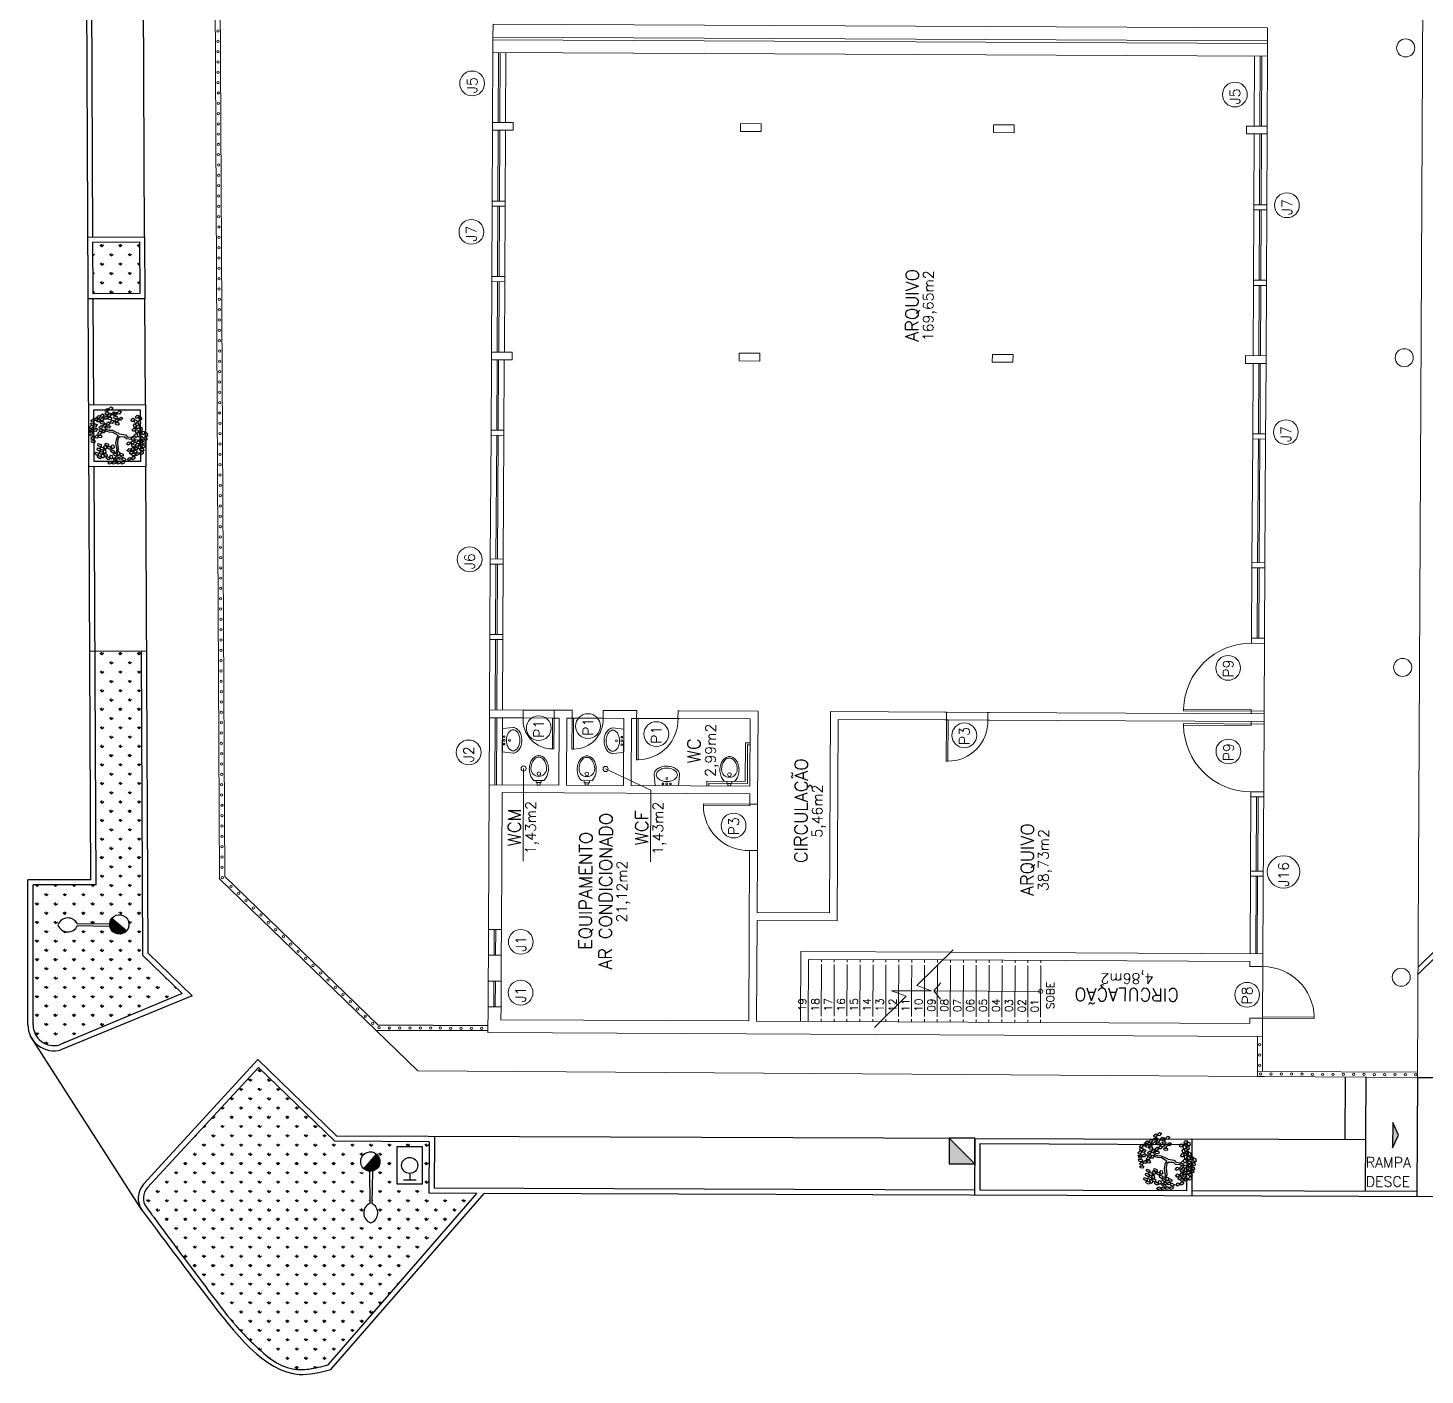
# Model space of a CAD drawing. Extents: x -1057 to 3416, y -340 to 4111.
# Drawn here: x -313.45 to -286.4, y 216.32 to 242.41 of the extents above; entities that cross this region are included whole.
import ezdxf
from ezdxf.enums import TextEntityAlignment as Align

# ---------------------------------------------------------------- set-up
doc = ezdxf.new("R2010")
doc.units = 0
doc.header["$LTSCALE"] = 50
for name, pattern in [('CONTINU', [0]), ('DASHDOT', [1, 0.5, -0.25, 0, -0.25]), ('DGN Style 1', [0.003115, 5.18318e-06, -0.00311]), ('HIDDEN', [9.525, 6.35, -3.175])]:
    doc.linetypes.add(name, pattern=pattern)
doc.layers.add('0.1', color=8, linetype='Continuous', lineweight=13)
doc.layers.add('Margem A3', color=8, linetype='DGN Style 1', lineweight=0)
for name, color, linetype in [('GRAMA', 90, 'Continuous'), ('luminaria', 10, 'Continuous'), ('OK', 96, 'Continuous'), ('Poste de cimento', 7, 'Continuous'), ('Texto 2', 1, 'Continuous')]:
    doc.layers.add(name, color=color, linetype=linetype)
doc.styles.add('80X50', font='romans.shx')
doc.styles.get("Standard").update_dxf_attribs({"font": 'romans.shx'})
pattern_1 = [(90, (-713.25473, -154.80134), (-0.17960512, 0.17960512), [0.047625, -0.31158524]), (45, (-713.25473, -154.80134), (-0.17960512, 0.17960512), [0.047625, -0.206375]), (135, (-713.25473, -154.80134), (-0.17960512, -0.17960512), [0.047625, -0.206375])]

# ---------------------------------------------------------------- blocks, each defined once
blk = doc.blocks.new('P80')
for points in [[(0, 0.86), (0, 0.83), (0.15, 0.83), (0.15, 0.86)], [(0, 0), (0, 0.03), (0.15, 0.03), (0.15, 0)]]:
    blk.add_lwpolyline(points)
blk.add_lwpolyline([(-0.8, 0.06), (0, 0.06), (0, 0.03), (-0.8, 0.03)], close=True)
at = {"color": 8}
blk.add_arc((-0.025, 0.056), 0.775, 88.1408, 179.6698, dxfattribs=at)
blk = doc.blocks.new('P60')
at = {"color": 252}
blk.add_lwpolyline([(-0.6, 0.06), (0, 0.06), (0, 0.03), (-0.6, 0.03)], close=True, dxfattribs=at)
at = {"color": 8}
blk.add_arc((-0.029, 0.06), 0.571, 87.1025, 180, dxfattribs=at)
blk = doc.blocks.new('Vaso')
for points in [[(0.03, -0.05), (0.03, 0), (-0.03, 0), (-0.03, -0.05)], [(0.05, -0.09), (0.05, -0.05), (-0.05, -0.05), (-0.05, -0.09)]]:
    blk.add_lwpolyline(points)
for points in [[(0.183, -0.31, -0.071776), (0.168, -0.413, -0.083144), (0.129, -0.494, -0.106699), (0.065, -0.552, -0.132564), (-0.002, -0.57, -0.132564), (-0.069, -0.552, -0.106699), (-0.133, -0.494, -0.083144), (-0.172, -0.413, -0.071776), (-0.187, -0.31, -0.071776), (-0.172, -0.207, -0.083144), (-0.133, -0.126, -0.060171), (-0.1, -0.09), (0.096, -0.09, -0.060171), (0.129, -0.126, -0.083144), (0.168, -0.207, -0.071776)], [(-0.088, -0.497, 0.2474), (0, -0.541, 0.2474), (0.088, -0.497, 0.197858), (0.152, -0.318, 0.418329), (0, -0.168, 0.418329), (-0.152, -0.318, 0.197858)]]:
    blk.add_lwpolyline(points, format="xyb", close=True)
blk.add_circle((-0.002, -0.22), 0.0352)
blk = doc.blocks.new('Cuba-emp')
blk.add_lwpolyline([(0.21, 0.248), (0, 0.227), (0, -0.227), (0.21, -0.248, 0.137816), (0.271, -0.231, 0.107041), (0.329, -0.176, 0.080751), (0.364, -0.099, 0.068643), (0.378, -0.001, 0.068643), (0.364, 0.098, 0.080751), (0.329, 0.174, 0.107041), (0.271, 0.23, 0.115752), (0.21, 0.248)], format="xyb")
blk.add_lwpolyline([(0.21, 0.205, -0.131827), (0.25, 0.194, -0.106633), (0.297, 0.151, -0.083482), (0.328, 0.087, -0.072232), (0.341, 0, -0.072232), (0.328, -0.087, -0.083482), (0.297, -0.151, -0.106633), (0.25, -0.194, -0.131827), (0.21, -0.205, -0.131827), (0.17, -0.194, -0.106633), (0.123, -0.151, -0.083482), (0.092, -0.087, -0.072232), (0.079, 0, -0.072232), (0.092, 0.087, -0.083482), (0.123, 0.151, -0.106633), (0.17, 0.194, -0.131827)], format="xyb", close=True)
for centre, radius in [((0.037, -0.002), 0.0193), ((0.037, -0.002), 0.0193), ((0.036, 0.071), 0.0155), ((0.14, -0.001), 0.0198), ((0.036, -0.076), 0.0155)]:
    blk.add_circle(centre, radius)
blk = doc.blocks.new('ÁREA')
for p in [(0.00005, 0.00376), (0, 0)]:
    blk.add_attdef('COMPARTIMENTO', text='', height=0.0025).set_placement(p, align=Align.CENTER)
at = {"color": 1}
for p in [(-0.00005, -0.00376), (-0.0001, -0.00752)]:
    blk.add_attdef('ÁREA', text='', height=0.002, dxfattribs=at).set_placement(p, align=Align.CENTER)
blk = doc.blocks.new('SET1')
at = {"layer": 'Texto 2'}
blk.add_hatch(color=7, dxfattribs=at).paths.add_polyline_path([(0.282, 0.232), (-0.113, 0.138), (-0.282, -0.232)])
at = {"layer": 'Texto 2', "color": 7}
blk.add_lwpolyline([(-0.282, -0.232), (-0.113, 0.138), (0.282, 0.232)], close=True, dxfattribs=at)
blk = doc.blocks.new('poste concreto')
at = {"layer": 'Poste de cimento'}
h = blk.add_hatch(color=256, dxfattribs=at)
h.dxf.hatch_style = 1
h.paths.add_polyline_path([(364866.842, 7758015.357), (364866.767, 7758015.418), (364866.676, 7758015.455), (364866.578, 7758015.47), (364866.48, 7758015.455), (364866.39, 7758015.418), (364866.314, 7758015.357), (364866.254, 7758015.282), (364866.216, 7758015.191), (364866.201, 7758015.093), (364866.956, 7758015.093), (364866.94, 7758015.191), (364866.903, 7758015.282)])
for p, q in [((364866.815, 7758015.406), (364867.773, 7758016.191)), ((364866.886, 7758015.322), (364867.818, 7758016.138)), ((364866.216, 7758015.191), (364866.254, 7758015.282)), ((364866.254, 7758015.282), (364866.314, 7758015.357)), ((364866.314, 7758015.357), (364866.39, 7758015.418)), ((364866.39, 7758015.418), (364866.48, 7758015.455)), ((364866.48, 7758015.455), (364866.578, 7758015.47)), ((364866.578, 7758015.47), (364866.676, 7758015.455)), ((364866.676, 7758015.455), (364866.767, 7758015.418)), ((364866.767, 7758015.418), (364866.842, 7758015.357)), ((364866.842, 7758015.357), (364866.903, 7758015.282)), ((364866.903, 7758015.282), (364866.94, 7758015.191)), ((364866.201, 7758015.093), (364866.216, 7758015.191)), ((364866.216, 7758014.995), (364866.201, 7758015.093)), ((364866.956, 7758015.093), (364866.201, 7758015.093)), ((364866.254, 7758014.904), (364866.216, 7758014.995)), ((364866.314, 7758014.829), (364866.254, 7758014.904)), ((364866.39, 7758014.768), (364866.314, 7758014.829)), ((364866.48, 7758014.731), (364866.39, 7758014.768)), ((364866.578, 7758014.716), (364866.48, 7758014.731)), ((364866.676, 7758014.731), (364866.578, 7758014.716)), ((364866.767, 7758014.768), (364866.676, 7758014.731)), ((364866.842, 7758014.829), (364866.767, 7758014.768)), ((364866.903, 7758014.904), (364866.842, 7758014.829)), ((364866.94, 7758014.995), (364866.903, 7758014.904)), ((364866.94, 7758015.191), (364866.956, 7758015.093)), ((364866.956, 7758015.093), (364866.94, 7758014.995))]:
    blk.add_line(p, q, dxfattribs=at)
for centre, start, end in [((364868.17, 7758016.298), 60.7351, 195.0987), ((364867.989, 7758016.511), 245.3971, 19.7607)]:
    blk.add_arc(centre, 0.411, start, end, dxfattribs=at)
blk = doc.blocks.new('L', base_point=(1.368, 0.591))
at = {"color": 3, "lineweight": -2}
for p, q in [((1.275, 0.567), (1.306, 0.592)), ((1.281, 0.65), (1.312, 0.675)), ((1.294, 0.6), (1.281, 0.65)), ((1.322, 0.591), (1.294, 0.6)), ((1.306, 0.592), (1.336, 0.538)), ((1.312, 0.675), (1.342, 0.621)), ((1.342, 0.621), (1.322, 0.591)), ((1.288, 0.517), (1.275, 0.567)), ((1.317, 0.508), (1.288, 0.517)), ((1.336, 0.538), (1.317, 0.508)), ((1.337, 0.489), (1.356, 0.548)), ((1.376, 0.484), (1.337, 0.489)), ((1.356, 0.548), (1.391, 0.554)), ((1.404, 0.527), (1.376, 0.484)), ((1.391, 0.554), (1.404, 0.527))]:
    blk.add_line(p, q, dxfattribs=at)
blk = doc.blocks.new('Árvore-13')
at = {"color": 3}
for p, q in [((-0.795, 0.302), (-0.961, 0.415)), ((-0.795, 0.406), (-0.953, 0.499)), ((-0.357, 0.349), (-0.795, 0.406)), ((-0.366, 0.227), (-0.795, 0.302)), ((-0.129, 0.105), (-0.366, 0.227)), ((-0.068, 0.19), (-0.357, 0.349)), ((-0.068, -0.036), (-0.129, 0.105)), ((0.029, 0.068), (-0.068, 0.19)), ((0.029, 0.068), (0.318, 0.331)), ((0.116, -0.055), (0.283, 0.133)), ((0.283, 0.133), (0.423, 0.284)), ((0.318, 0.331), (0.405, 0.537)), ((0.405, 0.537), (0.484, 0.659)), ((0.423, 0.284), (0.502, 0.509)), ((0.484, 0.659), (0.572, 0.715)), ((0.502, 0.509), (0.633, 0.668)), ((0.572, 0.715), (0.607, 0.819)), ((0.633, 0.668), (0.782, 0.715)), ((-0.296, -0.392), (-0.418, -0.693)), ((-0.199, -0.449), (-0.313, -0.74)), ((-0.313, -0.74), (-0.243, -0.89)), ((-0.147, -0.299), (-0.296, -0.392)), ((-0.05, -0.383), (-0.199, -0.449)), ((-0.068, -0.036), (-0.147, -0.299)), ((0.116, -0.055), (-0.05, -0.383))]:
    blk.add_line(p, q, dxfattribs=at)
at = {"color": 3, "xscale": 3.048, "yscale": 3.048, "zscale": 3.048}
for p, rotation in [((-0.716, 1.448), 295.0165150851705), ((0.169, 1.448), 190.1248425347958), ((0.581, 1.401), 190.1248425347958), ((-1.303, 0.884), 347.8021081598379), ((-0.926, 0.959), 295.0165150851705), ((-0.488, 1.26), 295.0165150851705), ((-0.348, 0.687), 295.0165150851705), ((-0.252, 1.138), 295.0165150851705), ((0.353, 0.95), 190.1248425347958), ((0.677, 0.781), 190.1248425347958), ((0.852, 1.344), 190.1248425347958), ((1.124, 0.565), 190.1248425347958), ((1.211, 1.147), 190.1248425347958), ((1.317, 0.753), 190.1248425347958), ((-1.443, 0.368), 347.8021081598379), ((-1.128, 0.415), 347.8021081598379), ((-0.848, 0.462), 295.0165150851705), ((0.765, 0.274), 190.1248425347958), ((0.8, -0.299), 190.1248425347958), ((1.203, -0.317), 190.1248425347958), ((1.246, 0.039), 190.1248425347958), ((1.579, 0.114), 190.1248425347958), ((-0.103, -0.899), 66.16076666471405), ((0.502, -1.003), 66.16076666471405), ((-0.453, -1.397), 66.16076666471405), ((-0.015, -1.19), 66.16076666471405), ((0.616, -1.322), 66.16076666471405)]:
    blk.add_blockref('L', p, dxfattribs=dict(at, rotation=rotation))
for p in [(-1.391, -0.308), (-1.233, -0.881), (-1.049, -0.533), (-0.848, -0.449), (-0.672, -1.021), (-0.453, -1.04), (-0.445, -0.543), (-0.874, -1.134)]:
    blk.add_blockref('L', p, dxfattribs=at)

msp = doc.modelspace()

# ---------------------------------------------------------------- hatches: boundary and pattern name
at = {"layer": 'GRAMA'}
h = msp.add_hatch(dxfattribs=at)
h.set_pattern_fill('GRASS', color=256, scale=0.01)
h.set_pattern_definition(pattern_1)
h.paths.add_polyline_path([(-311.291, 238.267), (-312.191, 238.264), (-312.186, 237.264), (-311.286, 237.267)])
h = msp.add_hatch(dxfattribs=at)
h.set_pattern_fill('GRASS', color=256, scale=0.01)
h.set_pattern_definition(pattern_1)
h.paths.add_polyline_path([(-313.351, 223.104, 0.576665), (-312.746, 222.754), (-310.464, 223.712), (-311.224, 224.449), (-311.253, 230.347), (-312.153, 230.343), (-312.153, 230.343), (-312.131, 225.815), (-313.351, 225.815)])
h.paths.add_polyline_path([(-312.87, 225.042, 0.664966), (-312.492, 225.02, 0.664966)], flags=16)
h.paths.add_polyline_path([(-311.862, 225.203), (-311.578, 225.256), (-311.449, 225.001), (-311.664, 224.817), (-311.971, 225.009), (-311.862, 225.006), (-311.907, 225.241)], flags=16)
h.paths.add_polyline_path([(-311.867, 225.061), (-311.866, 225.082), (-311.815, 225.238), (-311.526, 225.228), (-311.473, 224.945), (-311.728, 224.816), (-311.938, 225.06)], flags=16)
h.paths.add_polyline_path([(-311.547, 224.858), (-311.667, 224.862), (-311.501, 224.893), (-311.497, 225.014)], flags=16)
h.paths.add_polyline_path([(-311.699, 225.278), (-311.601, 225.217), (-311.763, 225.27), (-311.824, 225.171)], flags=16)
h = msp.add_hatch(dxfattribs=at)
h.set_pattern_fill('GRASS', color=256, scale=0.01)
h.set_pattern_definition(pattern_1)
edge = h.paths.add_edge_path()
edge.add_line((-307.507, 220.847), (-308.984, 222.278))
edge.add_line((-308.984, 222.278), (-311.137, 219.95))
edge.add_arc((-310.916, 219.747), 0.3, 137.4867, 216.9709)
edge.add_spline(control_points=[(-311.157, 219.569), (-311.095, 219.484), (-311.079, 219.463), (-311.063, 219.442)], knot_values=[7.181239, 7.181239, 7.181239, 7.181239, 7.260655, 7.260655, 7.260655, 7.260655], degree=3, periodic=0)
edge.add_spline(control_points=[(-311.063, 219.442), (-311.054, 219.43), (-311.044, 219.417), (-311.035, 219.405)], knot_values=[7.260655, 7.260655, 7.260655, 7.260655, 7.308803, 7.308803, 7.308803, 7.308803], degree=3, periodic=0)
edge.add_spline(control_points=[(-311.035, 219.405), (-311.029, 219.397), (-311.023, 219.389), (-310.595, 218.805), (-310.429, 218.587), (-310.127, 218.186), (-309.993, 218.006), (-309.716, 217.634), (-309.574, 217.446), (-309.274, 217.101), (-308.899, 216.731), (-308.602, 216.529), (-308.466, 216.467), (-308.223, 216.42), (-308.118, 216.421), (-307.888, 216.453), (-307.766, 216.484), (-307.639, 216.518), (-307.637, 216.518), (-307.635, 216.519)], knot_values=[7.308803, 7.308803, 7.308803, 7.308803, 7.338058, 7.338058, 8.153921, 8.153921, 8.780618, 8.780618, 9.407316, 9.407316, 10.057399, 10.057399, 10.577972, 10.577972, 10.952872, 10.952872, 11.327773, 11.327773, 11.333574, 11.333574, 11.333574, 11.333574], degree=3, periodic=0)
edge.add_line((-307.635, 216.519), (-304.755, 219.837))
edge.add_line((-304.755, 219.837), (-305.685, 219.84))
edge.add_line((-305.685, 219.84), (-305.682, 220.84))
edge.add_line((-305.682, 220.84), (-307.507, 220.847))
h.paths.add_polyline_path([(-306.793, 219.645, -0.664169), (-306.811, 219.267, -0.664966), (-306.828, 219.645), (-306.834, 220.271), (-306.976, 220.276), (-307.03, 220.559), (-306.774, 220.688), (-306.59, 220.474), (-306.782, 220.166)], flags=16)
h.paths.add_polyline_path([(-306.903, 220.678), (-306.631, 220.59), (-306.641, 220.301), (-307.014, 220.231), (-306.944, 220.313), (-307.052, 220.438)], flags=16)
h.paths.add_polyline_path([(-306.613, 220.353), (-306.715, 220.301), (-306.589, 220.409), (-306.644, 220.518)], flags=16)
h.paths.add_polyline_path([(-307.006, 220.49), (-306.955, 220.646), (-306.835, 220.642), (-307.002, 220.611)], flags=0)
h.paths.add_polyline_path([(-306.3, 220.744), (-305.816, 220.744), (-305.816, 220.016), (-306.3, 220.016)], flags=16)
h.paths.add_polyline_path([(-305.902, 220.38, -1), (-306.214, 220.38, -1)], flags=0)
at = {"layer": 'Margem A3', "linetype": 'CONTINU', "lineweight": -2}
h = msp.add_hatch(color=7, dxfattribs=at)
h.dxf.hatch_style = 1
h.paths.add_polyline_path([(-295.614, 220.908), (-295.614, 220.41), (-295.131, 220.408), (-295.114, 220.408)])

# ---------------------------------------------------------------- linework, layer by layer
at = {"layer": '0.1', "color": 8}
for p, q in [((-309.976, 272.162), (-309.739, 225.934)), ((-309.875, 272.062), (-309.639, 225.976)), ((-286.542, 222.186), (-286.4, 251.573)), ((-304.454, 240.583), (-304.447, 241.935)), ((-304.344, 240.582), (-304.337, 241.935)), ((-304.307, 241.934), (-304.314, 240.582)), ((-304.197, 241.934), (-304.204, 240.581)), ((-289.704, 240.511), (-289.697, 241.864)), ((-289.594, 240.511), (-289.587, 241.863)), ((-289.557, 241.863), (-289.564, 240.511)), ((-289.447, 241.863), (-289.454, 240.51)), ((-304.475, 236.135), (-304.454, 240.433)), ((-304.351, 239.06), (-304.344, 240.432)), ((-304.314, 240.432), (-304.321, 239.059)), ((-304.204, 240.431), (-304.225, 236.134)), ((-289.725, 236.064), (-289.704, 240.361)), ((-289.601, 238.988), (-289.594, 240.361)), ((-289.564, 240.361), (-289.571, 238.988)), ((-289.454, 240.36), (-289.475, 236.063)), ((-304.461, 239.06), (-304.211, 239.059)), ((-304.461, 238.96), (-304.211, 238.959)), ((-304.358, 237.597), (-304.351, 238.96)), ((-304.321, 238.959), (-304.328, 237.597)), ((-289.711, 238.989), (-289.461, 238.988)), ((-289.712, 238.889), (-289.462, 238.888)), ((-289.608, 237.526), (-289.602, 238.888)), ((-289.572, 238.888), (-289.578, 237.526)), ((-304.468, 237.598), (-304.218, 237.596)), ((-304.468, 237.498), (-304.218, 237.496)), ((-304.365, 236.135), (-304.358, 237.497)), ((-304.328, 237.497), (-304.335, 236.134)), ((-289.719, 237.426), (-289.469, 237.425)), ((-289.718, 237.526), (-289.468, 237.525)), ((-289.615, 236.063), (-289.609, 237.426)), ((-289.579, 237.426), (-289.585, 236.063)), ((-304.476, 235.985), (-304.483, 234.523)), ((-304.372, 234.622), (-304.366, 235.985)), ((-304.336, 235.984), (-304.342, 234.622)), ((-304.226, 235.984), (-304.233, 234.521)), ((-289.726, 235.914), (-289.733, 234.451)), ((-289.622, 234.551), (-289.616, 235.913)), ((-289.586, 235.913), (-289.592, 234.551)), ((-289.476, 235.913), (-289.483, 234.45)), ((-304.482, 234.623), (-304.232, 234.621)), ((-304.498, 232.127), (-304.483, 234.523)), ((-304.483, 234.523), (-304.233, 234.521)), ((-304.388, 232.127), (-304.373, 234.522)), ((-304.343, 234.522), (-304.358, 232.127)), ((-304.233, 234.521), (-304.248, 232.126)), ((-289.748, 232.056), (-289.733, 234.451)), ((-289.733, 234.451), (-289.483, 234.45)), ((-289.732, 234.551), (-289.482, 234.55)), ((-289.638, 232.056), (-289.623, 234.451)), ((-289.593, 234.451), (-289.608, 232.055)), ((-289.483, 234.45), (-289.498, 232.055)), ((-304.512, 229.202), (-304.498, 232.127)), ((-304.499, 232.027), (-304.249, 232.026)), ((-304.498, 232.127), (-304.248, 232.126)), ((-304.395, 230.664), (-304.389, 232.027)), ((-304.359, 232.027), (-304.365, 230.664)), ((-304.248, 232.126), (-304.262, 229.201)), ((-289.748, 232.056), (-289.756, 230.494)), ((-289.749, 231.956), (-289.499, 231.955)), ((-289.748, 232.056), (-289.498, 232.055)), ((-289.645, 230.593), (-289.639, 231.956)), ((-289.609, 231.955), (-289.615, 230.593)), ((-289.498, 232.055), (-289.513, 229.13)), ((-304.506, 230.565), (-304.256, 230.564)), ((-304.505, 230.665), (-304.255, 230.664)), ((-304.402, 229.202), (-304.396, 230.564)), ((-304.366, 230.564), (-304.372, 229.202)), ((-289.755, 230.594), (-289.505, 230.592)), ((-289.756, 230.494), (-289.506, 230.492)), ((-294.862, 229.156), (-295.662, 229.16)), ((-289.762, 229.211), (-289.763, 229.131)), ((-304.519, 227.752), (-304.513, 229.052)), ((-304.409, 227.752), (-304.403, 229.052)), ((-304.373, 229.052), (-304.379, 227.752)), ((-304.263, 229.051), (-304.269, 227.751)), ((-303.263, 229.046), (-303.863, 229.049)), ((-302.313, 229.042), (-302.913, 229.045)), ((-300.863, 229.035), (-301.663, 229.039)), ((-289.513, 228.98), (-289.535, 224.48)), ((-299.559, 227.818), (-299.555, 228.566)), ((-299.555, 228.566), (-299.465, 228.566)), ((-299.519, 227.778), (-299.516, 228.526)), ((-299.516, 228.526), (-299.466, 228.526)), ((-300.303, 227.822), (-300.304, 227.732)), ((-300.303, 227.822), (-299.559, 227.818)), ((-300.264, 227.782), (-299.519, 227.778)), ((-300.264, 227.782), (-300.264, 227.732)), ((-289.785, 224.481), (-289.77, 227.619)), ((-289.77, 227.619), (-289.52, 227.617)), ((-299.325, 226.477), (-299.321, 227.377)), ((-289.77, 227.519), (-289.52, 227.517)), ((-289.667, 226.081), (-289.66, 227.518)), ((-289.63, 227.518), (-289.637, 226.08)), ((-286.533, 224.076), (-284.064, 226.522)), ((-286.532, 224.218), (-284.205, 226.523)), ((-309.739, 225.934), (-305.9, 222.214)), ((-309.639, 225.976), (-306.666, 223.096)), ((-289.778, 225.981), (-289.528, 225.98)), ((-289.777, 226.081), (-289.527, 226.08)), ((-289.675, 224.481), (-289.668, 225.981)), ((-289.638, 225.98), (-289.645, 224.48)), ((-304.535, 224.452), (-304.533, 224.952)), ((-304.425, 224.452), (-304.423, 224.952)), ((-304.393, 224.952), (-304.395, 224.452)), ((-304.283, 224.951), (-304.285, 224.451)), ((-298.086, 224.371), (-298.086, 224.321)), ((-297.836, 224.37), (-297.836, 224.32)), ((-297.586, 224.369), (-297.586, 224.319)), ((-297.336, 224.368), (-297.336, 224.318)), ((-297.086, 224.366), (-297.086, 224.316)), ((-296.836, 224.365), (-296.836, 224.315)), ((-296.586, 224.364), (-296.586, 224.314)), ((-296.336, 224.363), (-296.336, 224.313)), ((-296.086, 224.362), (-296.086, 224.312)), ((-295.836, 224.36), (-295.836, 224.31)), ((-295.586, 224.359), (-295.586, 224.309)), ((-295.336, 224.358), (-295.336, 224.308)), ((-295.086, 224.357), (-295.086, 224.307)), ((-294.836, 224.356), (-294.836, 224.306)), ((-294.586, 224.354), (-294.586, 224.304)), ((-294.336, 224.353), (-294.336, 224.303)), ((-294.086, 224.352), (-294.086, 224.302)), ((-293.836, 224.351), (-293.836, 224.301)), ((-295.836, 224.26), (-295.841, 223.26)), ((-295.586, 224.259), (-295.591, 223.259)), ((-295.336, 224.258), (-295.341, 223.258)), ((-295.086, 224.257), (-295.091, 223.257)), ((-294.836, 224.256), (-294.841, 223.256)), ((-294.586, 224.254), (-294.591, 223.254)), ((-294.336, 224.253), (-294.341, 223.253)), ((-294.086, 224.252), (-294.091, 223.252)), ((-293.836, 224.251), (-293.841, 223.251)), ((-289.541, 223.23), (-289.536, 224.23)), ((-304.54, 223.452), (-304.538, 223.952)), ((-304.43, 223.452), (-304.428, 223.952)), ((-304.398, 223.952), (-304.4, 223.452)), ((-304.288, 223.951), (-304.29, 223.451)), ((-296.339, 223.763), (-296.341, 223.263)), ((-296.087, 224.012), (-296.091, 223.262)), ((-295.911, 223.761), (-295.775, 223.917)), ((-295.911, 223.761), (-295.777, 223.603)), ((-293.839, 223.751), (-295.911, 223.761)), ((-296.59, 223.514), (-296.591, 223.264)), ((-298.091, 223.221), (-298.091, 223.171)), ((-297.841, 223.22), (-297.841, 223.17)), ((-297.591, 223.219), (-297.591, 223.169)), ((-297.341, 223.218), (-297.341, 223.168)), ((-297.091, 223.216), (-297.091, 223.166)), ((-296.841, 223.215), (-296.841, 223.165)), ((-296.591, 223.214), (-296.591, 223.164)), ((-296.341, 223.213), (-296.341, 223.163)), ((-296.091, 223.212), (-296.091, 223.162)), ((-295.841, 223.21), (-295.841, 223.16)), ((-295.591, 223.209), (-295.591, 223.159)), ((-295.341, 223.208), (-295.341, 223.158)), ((-295.091, 223.207), (-295.091, 223.157)), ((-294.841, 223.206), (-294.841, 223.156)), ((-294.591, 223.204), (-294.591, 223.154)), ((-294.341, 223.203), (-294.341, 223.153)), ((-294.091, 223.202), (-294.091, 223.152)), ((-293.841, 223.201), (-293.841, 223.151)), ((-305.9, 222.214), (-289.642, 222.103)), ((-289.641, 222.203), (-289.504, 222.201)), ((-289.504, 222.201), (-286.542, 222.186)), ((-286.543, 222.086), (-286.542, 222.186)), ((-289.642, 222.103), (-289.505, 222.101)), ((-289.505, 222.101), (-286.543, 222.086))]:
    msp.add_line(p, q, dxfattribs=at)
at = {"layer": '0.1', "color": 7}
for p, q in [((-304.444, 242.485), (-304.446, 242.235)), ((-304.444, 242.485), (-289.445, 242.413)), ((-289.446, 242.163), (-289.445, 242.413)), ((-304.446, 242.185), (-304.447, 241.935)), ((-304.446, 242.235), (-289.446, 242.163)), ((-304.446, 242.185), (-289.446, 242.113)), ((-304.447, 241.935), (-289.447, 241.863)), ((-289.447, 241.863), (-289.446, 242.113)), ((-304.512, 229.202), (-304.513, 229.052)), ((-304.512, 229.202), (-303.862, 229.199)), ((-303.862, 229.199), (-303.863, 229.049)), ((-303.263, 229.046), (-303.262, 229.196)), ((-303.262, 229.196), (-302.912, 229.195)), ((-302.913, 229.045), (-302.912, 229.195)), ((-302.312, 229.192), (-302.313, 229.042)), ((-302.312, 229.192), (-301.662, 229.189)), ((-301.663, 229.039), (-301.662, 229.189)), ((-300.862, 229.185), (-300.863, 229.035)), ((-300.862, 229.185), (-299.312, 229.177)), ((-299.312, 229.177), (-299.321, 227.377)), ((-297.912, 229.17), (-297.931, 225.27)), ((-297.912, 229.17), (-295.662, 229.16)), ((-295.663, 229.01), (-295.662, 229.16)), ((-294.862, 229.156), (-294.863, 229.006)), ((-294.862, 229.156), (-289.513, 229.13)), ((-304.513, 229.052), (-303.863, 229.049)), ((-303.263, 229.046), (-303.163, 229.046)), ((-303.163, 229.046), (-303.169, 227.746)), ((-303.013, 229.045), (-303.019, 227.745)), ((-303.013, 229.045), (-302.913, 229.045)), ((-302.313, 229.042), (-301.913, 229.04)), ((-301.913, 229.04), (-301.919, 227.74)), ((-301.763, 229.039), (-301.769, 227.739)), ((-301.763, 229.039), (-301.663, 229.039)), ((-300.863, 229.035), (-299.463, 229.028)), ((-299.463, 229.028), (-299.469, 227.728)), ((-297.763, 229.02), (-297.782, 225.12)), ((-297.763, 229.02), (-295.663, 229.01)), ((-294.863, 229.006), (-289.513, 228.98)), ((-289.513, 228.98), (-289.513, 229.13)), ((-304.519, 227.752), (-304.533, 224.952)), ((-304.519, 227.752), (-303.169, 227.746)), ((-304.27, 227.601), (-304.283, 224.951)), ((-304.27, 227.601), (-299.47, 227.578)), ((-303.019, 227.745), (-301.919, 227.74)), ((-301.769, 227.739), (-299.469, 227.728)), ((-299.47, 227.578), (-299.471, 227.378)), ((-299.471, 227.378), (-299.321, 227.377)), ((-299.475, 226.478), (-299.491, 223.178)), ((-299.325, 226.477), (-299.475, 226.478)), ((-299.325, 226.477), (-299.331, 225.277)), ((-299.332, 225.127), (-299.341, 223.177)), ((-297.782, 225.12), (-299.332, 225.127)), ((-297.931, 225.27), (-299.331, 225.277)), ((-304.283, 224.951), (-304.533, 224.952)), ((-304.535, 224.452), (-304.538, 223.952)), ((-304.535, 224.452), (-304.285, 224.451)), ((-304.285, 224.451), (-304.288, 223.951)), ((-295.736, 224.36), (-289.786, 224.331)), ((-295.585, 224.509), (-289.535, 224.48)), ((-289.786, 224.231), (-289.786, 224.331)), ((-289.536, 224.23), (-289.535, 224.48)), ((-289.786, 224.231), (-289.536, 224.23)), ((-304.288, 223.951), (-304.538, 223.952)), ((-304.54, 223.452), (-304.543, 222.952)), ((-304.54, 223.452), (-304.29, 223.451)), ((-304.29, 223.451), (-304.291, 223.201)), ((-289.792, 223.131), (-289.791, 223.231)), ((-289.791, 223.231), (-289.541, 223.23)), ((-289.543, 222.88), (-289.541, 223.23)), ((-304.543, 222.952), (-289.543, 222.88)), ((-304.291, 223.201), (-299.491, 223.178)), ((-299.341, 223.177), (-289.792, 223.131))]:
    msp.add_line(p, q, dxfattribs=at)
at = {"layer": '0.1', "color": 8, "linetype": 'CONTINU'}
for p, q in [((-304.446, 242.235), (-304.446, 242.185)), ((-289.446, 242.163), (-289.446, 242.113)), ((-303.862, 226.275), (-303.853, 228.067)), ((-301.389, 227.648), (-302.264, 228.059)), ((-301.396, 226.263), (-301.389, 227.648)), ((-289.643, 222.88), (-289.642, 222.103)), ((-289.543, 222.88), (-289.541, 222.202))]:
    msp.add_line(p, q, dxfattribs=at)
at = {"layer": '0.1', "color": 8, "linetype": 'HIDDEN', "ltscale": 0.02}
for p, q in [((-303.262, 229.196), (-303.862, 229.199)), ((-295.633, 229.009), (-294.863, 229.006))]:
    msp.add_line(p, q, dxfattribs=at)
at = {"layer": '0.1', "color": 8, "linetype": 'DASHDOT', "ltscale": 0.2}
for p, q in [((-298.485, 224.523), (-298.491, 223.173)), ((-298.485, 224.523), (-295.585, 224.509)), ((-298.336, 224.372), (-298.341, 223.172)), ((-298.336, 224.372), (-295.736, 224.36)), ((-298.086, 224.271), (-298.091, 223.271)), ((-297.836, 224.27), (-297.841, 223.27)), ((-297.586, 224.269), (-297.591, 223.269)), ((-297.336, 224.268), (-297.341, 223.268)), ((-297.086, 224.266), (-297.091, 223.266)), ((-296.836, 224.265), (-296.841, 223.265)), ((-296.586, 224.264), (-296.59, 223.514)), ((-296.339, 223.763), (-296.336, 224.263)), ((-296.086, 224.262), (-296.087, 224.012))]:
    msp.add_line(p, q, dxfattribs=at)
at = {"layer": '0.1', "color": 8, "linetype": 'CONTINU', "lineweight": -2}
for p, q in [((-304.539, 222.985), (-306.707, 222.996)), ((-304.538, 223.085), (-306.666, 223.096)), ((-286.543, 222.086), (-283.343, 222.07))]:
    msp.add_line(p, q, dxfattribs=at)
at = {"layer": '0.1', "color": 7}
for points in [[(-304.454, 240.433), (-304.454, 240.583), (-304.054, 240.581), (-304.054, 240.431)], [(-299.654, 240.409), (-299.654, 240.559), (-299.254, 240.557), (-299.254, 240.407)], [(-294.754, 240.386), (-294.754, 240.536), (-294.354, 240.534), (-294.354, 240.384)], [(-289.854, 240.362), (-289.854, 240.512), (-289.454, 240.51), (-289.454, 240.36)], [(-304.476, 235.985), (-304.475, 236.135), (-304.075, 236.133), (-304.076, 235.983)], [(-299.676, 235.962), (-299.675, 236.112), (-299.275, 236.11), (-299.276, 235.96)], [(-294.776, 235.938), (-294.775, 236.088), (-294.375, 236.086), (-294.376, 235.936)], [(-289.876, 235.915), (-289.875, 236.065), (-289.475, 236.063), (-289.476, 235.913)]]:
    msp.add_lwpolyline(points, close=True, dxfattribs=at)
at = {"layer": '0.1', "color": 8}
for points in [[(-289.762, 229.211), (-291.072, 229.217), (-291.072, 229.187), (-289.512, 229.18)], [(-289.763, 228.981), (-289.764, 228.901), (-291.074, 228.907), (-291.073, 228.937), (-289.513, 228.93)], [(-297.058, 223.05), (-296.442, 223.66), (-296.725, 223.765), (-295.952, 223.761), (-296.235, 223.866), (-295.535, 224.559)], [(-289.541, 223.26), (-288.541, 223.255), (-288.541, 223.225), (-289.541, 223.23)]]:
    msp.add_lwpolyline(points, dxfattribs=at)
msp.add_lwpolyline([(-300.371, 227.352), (-299.471, 227.348), (-299.471, 227.378), (-300.371, 227.382)], close=True, dxfattribs=at)
for centre, radius in [((-309.773, 242.355), 0.0225), ((-309.772, 242.155), 0.0225), ((-309.771, 241.955), 0.0225), ((-309.77, 241.755), 0.0225), ((-309.769, 241.555), 0.0225), ((-309.768, 241.355), 0.0225), ((-304.849, 241.338), 0.24), ((-290.079, 241.122), 0.24), ((-309.767, 241.155), 0.0225), ((-309.766, 240.955), 0.0225), ((-309.765, 240.755), 0.0225), ((-309.764, 240.555), 0.0225), ((-309.763, 240.355), 0.0225), ((-309.762, 240.155), 0.0225), ((-309.761, 239.955), 0.0225), ((-309.76, 239.755), 0.0225), ((-309.759, 239.555), 0.0225), ((-309.758, 239.355), 0.0225), ((-309.757, 239.155), 0.0225), ((-289.071, 238.978), 0.24), ((-309.756, 238.955), 0.0225), ((-309.755, 238.755), 0.0225), ((-304.863, 238.463), 0.24), ((-309.754, 238.555), 0.0225), ((-309.753, 238.355), 0.0225), ((-309.752, 238.155), 0.0225), ((-309.751, 237.955), 0.0225), ((-309.75, 237.755), 0.0225), ((-309.749, 237.555), 0.0225), ((-309.748, 237.355), 0.0225), ((-309.747, 237.155), 0.0225), ((-309.746, 236.955), 0.0225), ((-309.745, 236.755), 0.0225), ((-309.743, 236.555), 0.0225), ((-309.742, 236.355), 0.0225), ((-309.741, 236.155), 0.0225), ((-309.74, 235.955), 0.0225), ((-309.739, 235.755), 0.0225), ((-309.738, 235.555), 0.0225), ((-309.737, 235.355), 0.0225), ((-309.736, 235.155), 0.0225), ((-309.735, 234.955), 0.0225), ((-309.734, 234.755), 0.0225), ((-309.733, 234.555), 0.0225), ((-289.092, 234.583), 0.24), ((-309.732, 234.355), 0.0225), ((-309.731, 234.155), 0.0225), ((-309.73, 233.955), 0.0225), ((-309.729, 233.755), 0.0225), ((-309.728, 233.555), 0.0225), ((-309.727, 233.355), 0.0225), ((-309.726, 233.155), 0.0225), ((-309.725, 232.955), 0.0225), ((-309.724, 232.755), 0.0225), ((-309.723, 232.555), 0.0225), ((-309.722, 232.355), 0.0225), ((-309.721, 232.155), 0.0225), ((-304.898, 232.119), 0.24), ((-309.72, 231.955), 0.0225), ((-309.719, 231.755), 0.0225), ((-309.718, 231.555), 0.0225), ((-309.717, 231.355), 0.0225), ((-309.716, 231.155), 0.0225), ((-309.715, 230.955), 0.0225), ((-309.714, 230.755), 0.0225), ((-309.713, 230.555), 0.0225), ((-309.712, 230.355), 0.0225), ((-290.209, 230.017), 0.24), ((-309.711, 230.155), 0.0225), ((-309.71, 229.955), 0.0225), ((-309.709, 229.755), 0.0225), ((-309.708, 229.555), 0.0225), ((-309.707, 229.355), 0.0225), ((-309.706, 229.155), 0.0225), ((-309.705, 228.955), 0.0225), ((-303.559, 228.85), 0.24), ((-302.606, 228.89), 0.24), ((-301.283, 228.735), 0.24), ((-295.318, 228.71), 0.24), ((-309.704, 228.755), 0.0225), ((-304.916, 228.38), 0.24), ((-290.204, 228.398), 0.24), ((-309.703, 228.555), 0.0225), ((-309.701, 228.355), 0.0225), ((-309.7, 228.155), 0.0225), ((-309.699, 227.955), 0.0225), ((-309.698, 227.755), 0.0225), ((-309.697, 227.555), 0.0225), ((-309.696, 227.355), 0.0225), ((-309.695, 227.155), 0.0225), ((-299.786, 226.963), 0.24), ((-309.694, 226.955), 0.0225), ((-309.693, 226.755), 0.0225), ((-309.692, 226.555), 0.0225), ((-309.691, 226.355), 0.0225), ((-289.137, 226.065), 0.314), ((-309.69, 226.155), 0.0225), ((-309.689, 225.955), 0.0225), ((-309.517, 225.788), 0.0225), ((-309.372, 225.648), 0.0225), ((-309.228, 225.508), 0.0225), ((-309.084, 225.368), 0.0225), ((-308.939, 225.228), 0.0225), ((-308.795, 225.088), 0.0225), ((-308.651, 224.949), 0.0225), ((-308.506, 224.809), 0.0225), ((-303.907, 224.711), 0.24), ((-308.362, 224.669), 0.0225), ((-308.218, 224.529), 0.0225), ((-308.073, 224.389), 0.0225), ((-307.929, 224.25), 0.0225), ((-307.785, 224.11), 0.0225), ((-307.64, 223.97), 0.0225), ((-307.496, 223.83), 0.0225), ((-303.911, 223.727), 0.24), ((-293.839, 223.751), 0.0387), ((-289.841, 223.686), 0.24), ((-307.352, 223.69), 0.0225), ((-307.208, 223.55), 0.0225), ((-307.063, 223.411), 0.0225), ((-306.919, 223.271), 0.0225), ((-306.775, 223.131), 0.0225), ((-306.654, 223.046), 0.0225), ((-306.454, 223.045), 0.0225), ((-306.254, 223.044), 0.0225), ((-306.054, 223.043), 0.0225), ((-305.854, 223.042), 0.0225), ((-305.654, 223.041), 0.0225), ((-305.462, 223.039), 0.0225), ((-305.262, 223.038), 0.0225), ((-305.062, 223.037), 0.0225), ((-304.862, 223.036), 0.0225), ((-304.662, 223.035), 0.0225), ((-289.597, 222.719), 0.0225), ((-289.598, 222.519), 0.0225), ((-289.599, 222.319), 0.0225), ((-289.579, 222.152), 0.0225), ((-289.379, 222.151), 0.0225), ((-289.179, 222.15), 0.0225), ((-288.979, 222.149), 0.0225), ((-288.779, 222.148), 0.0225), ((-288.579, 222.147), 0.0225), ((-288.379, 222.146), 0.0225), ((-288.179, 222.145), 0.0225), ((-287.979, 222.144), 0.0225), ((-287.779, 222.143), 0.0225), ((-287.579, 222.142), 0.0225), ((-287.379, 222.141), 0.0225), ((-287.179, 222.139), 0.0225), ((-286.979, 222.138), 0.0225), ((-286.779, 222.137), 0.0225), ((-286.579, 222.136), 0.0225)]:
    msp.add_circle(centre, radius, dxfattribs=at)
at = {"layer": '0.1', "color": 7}
for centre in [(-286.771, 242.025), (-286.8, 236.025), (-286.829, 230.025), (-286.858, 224.025)]:
    msp.add_circle(centre, 0.175, dxfattribs=at)
at = {"layer": '0.1', "color": 8, "linetype": 'CONTINU'}
for centre in [(-303.853, 228.067), (-302.264, 228.059)]:
    msp.add_circle(centre, 0.0498, dxfattribs=at)
at = {"layer": '0.1', "color": 8}
for centre, radius, start, end in [((-289.764, 229.185), 1.309, 89.6506, 178.5804), ((-289.765, 228.927), 1.309, 180.8661, 269.7959), ((-299.496, 227.353), 0.875, 180.0156, 271.5825), ((-289.541, 223.23), 1, 1.4424, 89.7233)]:
    msp.add_arc(centre, radius, start, end, dxfattribs=at)
at = {"layer": 'Margem A3', "color": 7, "linetype": 'CONTINU', "lineweight": -2}
for p, q in [((-312.231, 225.914), (-312.442, 269.874)), ((-312.191, 238.363), (-312.237, 248.014)), ((-311.191, 238.368), (-311.237, 248.019)), ((-312.175, 235.113), (-312.185, 237.164)), ((-311.175, 235.118), (-311.185, 237.168)), ((-312.131, 225.815), (-312.17, 233.914)), ((-311.125, 224.491), (-311.17, 233.918)), ((-312.253, 230.343), (-311.153, 230.347)), ((-311.224, 224.449), (-311.253, 230.347)), ((-312.231, 225.915), (-313.451, 225.915)), ((-313.451, 223.104), (-313.451, 225.915)), ((-312.131, 225.815), (-313.351, 225.815)), ((-313.351, 223.104), (-313.351, 225.815)), ((-311.224, 224.449), (-310.464, 223.712)), ((-311.125, 224.491), (-310.27, 223.663)), ((-310.464, 223.712), (-312.838, 222.715)), ((-310.27, 223.663), (-312.811, 222.619)), ((-311.238, 219.51), (-313.401, 222.885)), ((-308.998, 222.431), (-311.211, 220.018)), ((-308.998, 222.431), (-307.466, 220.947)), ((-308.984, 222.278), (-311.137, 219.95)), ((-308.984, 222.278), (-307.507, 220.847)), ((-287.943, 222.093), (-287.95, 220.877)), ((-287.543, 222.091), (-287.553, 219.875)), ((-286.543, 222.086), (-286.553, 219.872)), ((-305.682, 220.84), (-307.507, 220.847)), ((-295.11, 220.902), (-307.466, 220.947)), ((-305.682, 220.84), (-305.685, 219.84)), ((-305.581, 220.94), (-305.585, 219.94)), ((-295.114, 220.408), (-295.614, 220.908)), ((-287.549, 220.875), (-290.91, 220.887)), ((-306.18, 220.103), (-305.936, 220.103)), ((-306.058, 220.224), (-306.058, 220.103)), ((-307.635, 216.519), (-304.755, 219.837)), ((-307.584, 216.429), (-304.613, 219.836)), ((-304.755, 219.837), (-305.685, 219.84)), ((-295.113, 219.902), (-305.585, 219.94)), ((-256.964, 219.666), (-304.613, 219.836)), ((-286.553, 219.872), (-290.914, 219.887)), ((-286.553, 219.872), (-286.554, 219.772))]:
    msp.add_line(p, q, dxfattribs=at)
for points in [[(-312.291, 238.363), (-311.191, 238.367), (-311.185, 237.167), (-312.285, 237.163)], [(-312.191, 238.264), (-311.291, 238.267), (-311.286, 237.267), (-312.186, 237.264), (-312.191, 238.264)], [(-312.275, 235.113), (-311.175, 235.117), (-311.17, 233.917), (-312.27, 233.913)], [(-312.175, 235.014), (-311.275, 235.017), (-311.27, 234.017), (-312.17, 234.014), (-312.175, 235.014)], [(-295.114, 219.802), (-295.11, 220.903), (-290.91, 220.888), (-290.914, 219.787)], [(-295.01, 220.802), (-291.01, 220.788), (-291.013, 219.888), (-295.013, 219.902), (-295.01, 220.802)]]:
    msp.add_lwpolyline(points, dxfattribs=at)
for points in [[(-295.614, 220.408), (-295.114, 220.408), (-295.114, 220.908), (-295.614, 220.908)], [(-306.3, 220.744), (-305.816, 220.744), (-305.816, 220.016), (-306.3, 220.016)]]:
    msp.add_lwpolyline(points, close=True, dxfattribs=at)
msp.add_circle((-306.058, 220.38), 0.156, dxfattribs=at)
for centre, radius, start, end in [((-312.947, 223.104), 0.504, 180.0017, 285.6802), ((-312.947, 223.104), 0.404, 180.0017, 285.6802), ((-310.916, 219.747), 0.4, 137.4867, 216.3955), ((-310.916, 219.747), 0.3, 137.4867, 216.3955)]:
    msp.add_arc(centre, radius, start, end, dxfattribs=at)
for points, knots in [([(-311.238, 219.51), (-311.211, 219.473), (-311.184, 219.438), (-311.159, 219.403), (-310.61, 218.659), (-309.894, 217.718), (-308.687, 216.138), (-307.791, 216.374), (-307.584, 216.429)], [7.165202, 7.165202, 7.165202, 7.165202, 7.234074, 7.234074, 7.234074, 8.692276, 10.742371, 11.359258, 11.359258, 11.359258, 11.359258]), ([(-311.157, 219.569), (-311.095, 219.484), (-311.079, 219.463), (-311.063, 219.442), (-311.054, 219.43), (-311.044, 219.417), (-311.035, 219.405), (-311.029, 219.397), (-311.023, 219.389), (-310.595, 218.805), (-310.429, 218.587), (-310.127, 218.186), (-309.993, 218.006), (-309.716, 217.634), (-309.574, 217.446), (-309.274, 217.101), (-308.899, 216.731), (-308.602, 216.529), (-308.466, 216.467), (-308.223, 216.42), (-308.118, 216.421), (-307.888, 216.453), (-307.766, 216.484), (-307.639, 216.518), (-307.637, 216.518), (-307.635, 216.519)], [7.181239, 7.181239, 7.181239, 7.181239, 7.260655, 7.260655, 7.260655, 7.308803, 7.308803, 7.308803, 7.338058, 7.338058, 8.153921, 8.153921, 8.780618, 8.780618, 9.407316, 9.407316, 10.057399, 10.057399, 10.577972, 10.577972, 10.952872, 10.952872, 11.327773, 11.327773, 11.333574, 11.333574, 11.333574, 11.333574])]:
    msp.add_open_spline(points, degree=3, knots=knots, dxfattribs=at)

# ---------------------------------------------------------------- block references
at = {"layer": '0.1', "color": 8}
ref = msp.add_blockref('ÁREA', (-296.204, 237.039), dxfattribs=dict(at, xscale=133.3333333333332, yscale=133.3333333333332, zscale=133.3333333333332, rotation=89.72328202081573))
ref.add_attrib('COMPARTIMENTO', 'ARQUIVO', dxfattribs={"layer": '0', "color": 3, "height": 0.25, "rotation": 89.7233}).set_placement((-296.204, 237.039), align=Align.CENTER)
ref.add_attrib('ÁREA', '169,65m2', dxfattribs={"layer": '0', "color": 1, "height": 0.2, "rotation": 89.7233}).set_placement((-295.916, 237.031), align=Align.CENTER)
at = {"layer": '0.1', "color": 8, "xscale": -1}
for name, p, rotation in [('P80', (-301.693, 229.039), 269.7232820208156), ('P80', (-295.693, 229.01), 269.7232820208156), ('P60', (-302.943, 229.045), 269.7232820208156), ('Cuba-emp', (-301.915, 228.605), 359.7232820208158), ('Vaso', (-302.629, 227.743), 179.7232820208157), ('Cuba-emp', (-301.08, 227.736), 269.7232820208156)]:
    msp.add_blockref(name, p, dxfattribs=dict(at, rotation=rotation))
at = {"layer": '0.1', "color": 8}
for name, p, rotation in [('P60', (-303.233, 229.046), 89.72328202081573), ('Cuba-emp', (-304.265, 228.616), 359.7232820208157), ('Vaso', (-303.56, 227.748), 179.7232820208158), ('Vaso', (-299.869, 227.73), 179.7232820208158)]:
    msp.add_blockref(name, p, dxfattribs=dict(at, rotation=rotation))
ref = msp.add_blockref('ÁREA', (-300.421, 228.428), dxfattribs=dict(at, xscale=133.3333333333332, yscale=133.3333333333332, zscale=133.3333333333332, rotation=89.72328202081573))
ref.add_attrib('ÁREA', '2,99m2', dxfattribs={"layer": '0', "color": 1, "height": 0.2, "rotation": 89.7233}).set_placement((-300.133, 228.42), align=Align.CENTER)
ref.add_attrib('COMPARTIMENTO', 'WC', dxfattribs={"layer": '0', "color": 3, "height": 0.25, "rotation": 89.7233}).set_placement((-300.429, 228.411), align=Align.CENTER)
ref = msp.add_blockref('ÁREA', (-298.354, 227.25), dxfattribs=dict(at, xscale=133.3333333333332, yscale=133.3333333333332, zscale=133.3333333333332, rotation=89.72328202081573))
ref.add_attrib('COMPARTIMENTO', 'CIRCULAÇÃO', dxfattribs={"layer": '0', "color": 3, "height": 0.25, "rotation": 89.7233}).set_placement((-298.354, 227.25), align=Align.CENTER)
ref.add_attrib('ÁREA', '5,46m2', dxfattribs={"layer": '0', "color": 1, "height": 0.2, "rotation": 89.7233}).set_placement((-298.066, 227.242), align=Align.CENTER)
ref = msp.add_blockref('ÁREA', (-303.905, 226.93), dxfattribs=dict(at, xscale=133.3333333333332, yscale=133.3333333333332, zscale=133.3333333333332, rotation=89.72328202081573))
ref.add_attrib('COMPARTIMENTO', 'WCM', dxfattribs={"layer": '0', "color": 3, "height": 0.25, "rotation": 89.7233}).set_placement((-303.905, 226.93), align=Align.CENTER)
ref.add_attrib('ÁREA', '1,43m2', dxfattribs={"layer": '0', "color": 1, "height": 0.2, "rotation": 89.7233}).set_placement((-303.617, 226.922), align=Align.CENTER)
ref = msp.add_blockref('ÁREA', (-301.439, 226.918), dxfattribs=dict(at, xscale=133.3333333333332, yscale=133.3333333333332, zscale=133.3333333333332, rotation=89.72328202081573))
ref.add_attrib('COMPARTIMENTO', 'WCF', dxfattribs={"layer": '0', "color": 3, "height": 0.25, "rotation": 89.7233}).set_placement((-301.439, 226.918), align=Align.CENTER)
ref.add_attrib('ÁREA', '1,43m2', dxfattribs={"layer": '0', "color": 1, "height": 0.2, "rotation": 89.7233}).set_placement((-301.151, 226.91), align=Align.CENTER)
ref = msp.add_blockref('ÁREA', (-302.138, 225.691), dxfattribs=dict(at, xscale=133.3333333333332, yscale=133.3333333333332, zscale=133.3333333333332, rotation=89.72328202081573))
ref.add_attrib('COMPARTIMENTO', 'AR CONDICIONADO', dxfattribs={"layer": '0', "color": 3, "height": 0.25, "rotation": 89.7233}).set_placement((-302.138, 225.691), align=Align.CENTER)
ref.add_attrib('ÁREA', '21,12m2', dxfattribs={"layer": '0', "color": 1, "height": 0.2, "rotation": 89.7233}).set_placement((-301.85, 225.683), align=Align.CENTER)
ref.add_attrib('COMPARTIMENTO', 'EQUIPAMENTO', dxfattribs={"layer": '0', "color": 3, "height": 0.25, "rotation": 89.7233}).set_placement((-302.526, 225.699), align=Align.CENTER)
ref = msp.add_blockref('ÁREA', (-293.973, 226.303), dxfattribs=dict(at, xscale=133.3333333333332, yscale=133.3333333333332, zscale=133.3333333333332, rotation=89.72328202081573))
ref.add_attrib('COMPARTIMENTO', 'ARQUIVO', dxfattribs={"layer": '0', "color": 3, "height": 0.25, "rotation": 89.7233}).set_placement((-293.973, 226.303), align=Align.CENTER)
ref.add_attrib('ÁREA', '38,73m2', dxfattribs={"layer": '0', "color": 1, "height": 0.2, "rotation": 89.7233}).set_placement((-293.686, 226.295), align=Align.CENTER)
ref = msp.add_blockref('ÁREA', (-292.173, 223.812), dxfattribs=dict(at, xscale=133.3333333333332, yscale=133.3333333333332, zscale=133.3333333333332, rotation=179.7232820208158))
ref.add_attrib('COMPARTIMENTO', 'CIRCULAÇÃO', dxfattribs={"layer": '0', "color": 3, "height": 0.25, "rotation": 179.7233}).set_placement((-292.173, 223.812), align=Align.CENTER)
ref.add_attrib('ÁREA', '4,86m2', dxfattribs={"layer": '0', "color": 1, "height": 0.2, "rotation": 179.7233}).set_placement((-292.165, 224.099), align=Align.CENTER)
at = {"layer": 'luminaria', "xscale": 0.4999999999999999, "yscale": 0.4999999999999999, "zscale": 0.4999999999999999}
for p, rotation in [((2663120.573, 2826195.691), 139.3886919651773), ((-2826277.465, 2663652.71), 229.3886919651773)]:
    msp.add_blockref('poste concreto', p, dxfattribs=dict(at, rotation=rotation))
at = {"layer": 'Margem A3', "color": 7, "linetype": 'CONTINU', "lineweight": -2, "xscale": -0.6666666666665976, "yscale": 0.6666666666667425, "zscale": 0.6666666666666666, "rotation": 308.7139157644414}
msp.add_blockref('SET1', (-287.026, 220.965), dxfattribs=at)
at = {"layer": 'OK', "color": 3, "linetype": 'HIDDEN', "xscale": 0.3107660917594164, "yscale": 0.3107660917594164, "zscale": 0.3107660917594164, "rotation": 106.5717532991235}
for p in [(-311.682, 234.513), (-291.376, 220.461)]:
    msp.add_blockref('Árvore-13', p, dxfattribs=at)

# ---------------------------------------------------------------- texts
at = {"layer": '0.1', "color": 7}
for s, p in [('J5', (-304.749, 241.147)), ('J5', (-289.978, 240.931)), ('J7', (-288.971, 238.787)), ('J7', (-304.763, 238.272)), ('J7', (-288.992, 234.391)), ('J6', (-304.797, 231.928)), ('P9', (-290.108, 229.826)), ('P1', (-303.459, 228.659)), ('P1', (-302.506, 228.699)), ('P1', (-301.182, 228.544)), ('P3', (-295.217, 228.519)), ('J2', (-304.815, 228.189)), ('P9', (-290.103, 228.207)), ('P3', (-299.685, 226.772)), ('J16', (-289.037, 225.777)), ('J1', (-303.806, 224.52)), ('J1', (-303.811, 223.536)), ('P8', (-289.741, 223.495))]:
    msp.add_text(s, height=0.2, rotation=89.7233, dxfattribs=at).set_placement(p)
at = {"layer": '0.1', "color": 7, "style": '80X50'}
for s, p in [('SOBE', (-293.578, 223.409)), ('19', (-298.38, 223.365)), ('18', (-298.13, 223.364)), ('17', (-297.88, 223.363)), ('16', (-297.63, 223.361)), ('15', (-297.38, 223.36)), ('14', (-297.13, 223.359)), ('13', (-296.88, 223.358)), ('12', (-296.63, 223.357)), ('11', (-296.38, 223.355)), ('10', (-296.13, 223.354)), ('09', (-295.88, 223.353)), ('08', (-295.63, 223.352)), ('07', (-295.38, 223.351)), ('06', (-295.13, 223.349)), ('05', (-294.88, 223.348)), ('04', (-294.63, 223.347)), ('03', (-294.38, 223.346)), ('02', (-294.13, 223.345)), ('01', (-293.88, 223.343))]:
    msp.add_text(s, height=0.15, rotation=89.7233, dxfattribs=at).set_placement(p)
at = {"layer": 'Margem A3', "color": 7, "linetype": 'CONTINU', "lineweight": -2}
for s, p in [('RAMPA', (-287.543, 220.341)), ('DESCE', (-287.543, 219.969))]:
    msp.add_text(s, height=0.2, rotation=359.7233, dxfattribs=at).set_placement(p)

doc.saveas('drawing.dxf')
